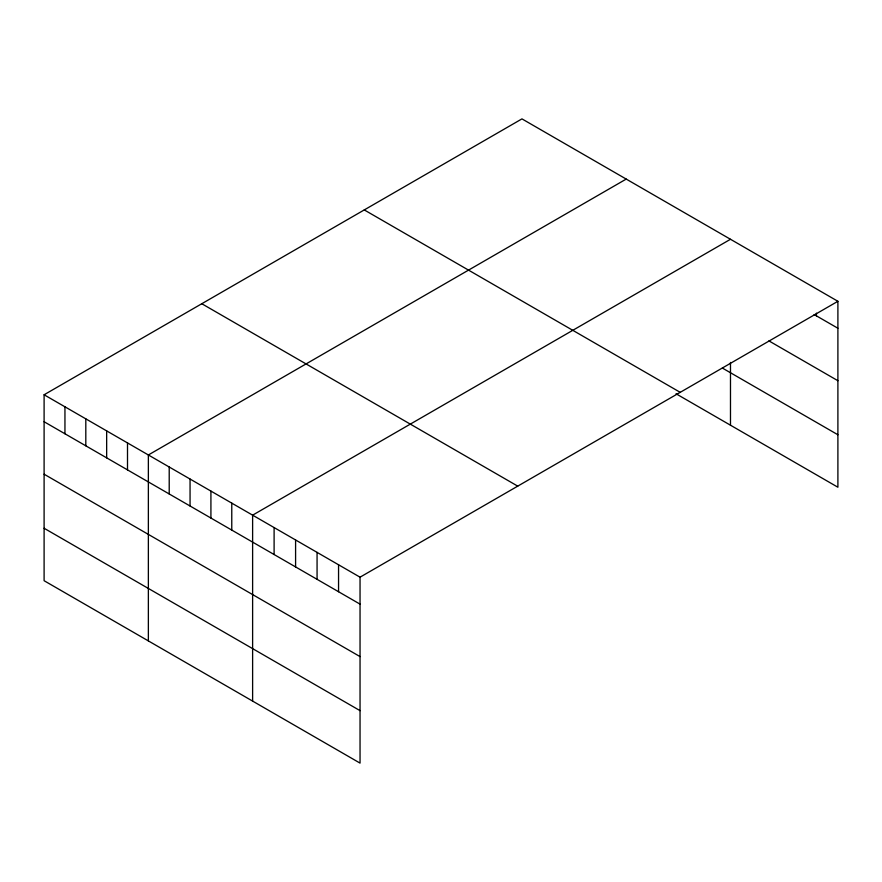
<?xml version="1.0" encoding="UTF-8"?>
<svg xmlns="http://www.w3.org/2000/svg" width="882" height="882" viewBox="0 0 882 882"><rect width="100%" height="100%" fill="white"/><g stroke="black" fill="none" stroke-linecap="round" stroke-linejoin="round"><path stroke-width="1.32" d="M837.9 301.291L360.043 577.181L360.043 763.117L44.1 580.709L44.1 394.772L521.957 118.883L837.9 301.291L837.9 487.228L676.031 393.769M626.22 179.079L148.363 454.969L148.363 640.905M730.483 239.276L252.616 515.165L252.616 701.091M814.152 314.543L837.9 328.247M768.928 340.893L837.9 380.715M722.369 368.059L837.9 434.76M364.266 209.927L680.209 392.336M201.791 303.728L517.734 486.136M44.1 394.772L360.043 577.181M44.1 421.739L360.043 604.137M44.1 474.196L360.043 656.605M44.1 528.252L360.043 710.649M816.412 313.154L816.412 315.844M730.483 362.447L730.483 425.201M338.556 564.778L338.556 591.734M317.068 552.375L317.068 579.331M295.591 539.971L295.591 566.928M274.104 527.568L274.104 554.524M231.768 503.126L231.768 530.082M210.919 491.087L210.919 518.043M190.06 479.047L190.06 506.003M169.212 467.008L169.212 493.964M127.504 442.929L127.504 469.885M106.656 430.89L106.656 457.857M85.808 418.851L85.808 445.818M64.948 406.811L64.948 433.779"/></g></svg>
